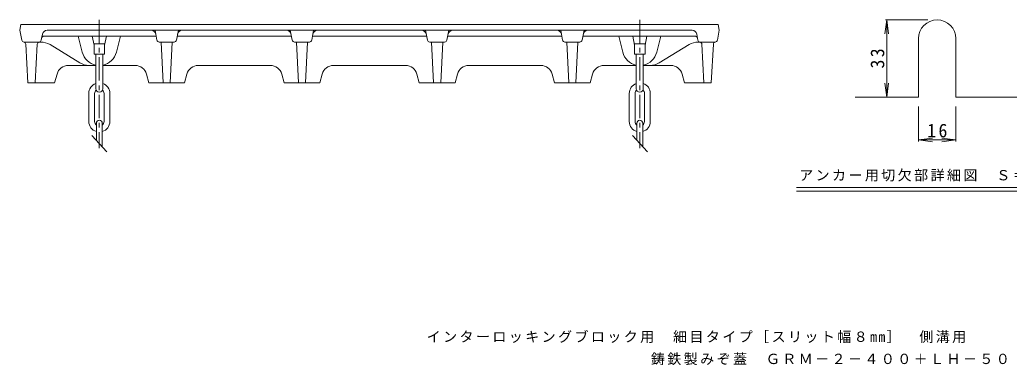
# Model space of a CAD drawing. Units: millimetres, scale not verified, with parts at other scales. Extents: x -732 to 739, y -549 to 491.
# Drawn here: x -683 to 163, y -549 to -254 of the extents above; entities that cross this region are included whole.
import ezdxf

# ---------------------------------------------------------------- set-up
doc = ezdxf.new("R2010")
doc.units = ezdxf.units.MM
doc.header["$LTSCALE"] = 4
doc.linetypes.add('CHAIN1', pattern=[8, 5, -1, 1, -1])
for name, color, linetype, lineweight in [('0-0_0', 3, 'Continuous', 9), ('0-4', 7, 'Continuous', 9), ('1-3', 4, 'Continuous', 9), ('1-F', 7, 'Continuous', 9)]:
    doc.layers.add(name, color=color, linetype=linetype, lineweight=lineweight)
doc.layers.add('F-5', color=7, linetype='Continuous')
doc.styles.add('ＭＳ ゴシック', font='')
doc.styles.get('ＭＳ ゴシック').set_extended_font_data('MS Gothic')

msp = doc.modelspace()

# ---------------------------------------------------------------- linework, layer by layer
at = {"layer": '0-0_0'}
for p, q in [((-682.874, -263.282), (-681.874, -258.282)), ((-681.874, -258.282), (-85.874, -258.282)), ((-84.874, -263.282), (-85.874, -258.282)), ((-681.196, -271.674), (-682.874, -263.282)), ((-663.517, -266.497), (-664.553, -271.674)), ((-662.234, -268.282), (-566.274, -268.282)), ((-108.153, -263.282), (-659.595, -263.282)), ((-632.874, -268.282), (-629.416, -281.958)), ((-620.874, -268.282), (-619.374, -276.068)), ((-608.874, -268.282), (-610.374, -276.069)), ((-596.874, -268.282), (-600.332, -281.958)), ((-565.596, -271.674), (-567.274, -263.282)), ((-548.953, -271.674), (-547.274, -263.282)), ((-548.274, -268.282), (-450.674, -268.282)), ((-449.996, -271.674), (-451.674, -263.282)), ((-433.353, -271.674), (-431.674, -263.282)), ((-432.674, -268.282), (-335.074, -268.282)), ((-334.396, -271.674), (-336.074, -263.282)), ((-317.752, -271.674), (-316.074, -263.282)), ((-219.474, -268.282), (-317.074, -268.282)), ((-218.796, -271.674), (-220.474, -263.282)), ((-202.153, -271.674), (-200.474, -263.282)), ((-105.514, -268.282), (-201.474, -268.282)), ((-170.874, -268.282), (-167.417, -281.958)), ((-158.874, -268.282), (-157.374, -276.069)), ((-146.874, -268.282), (-148.374, -276.068)), ((-134.874, -268.282), (-138.332, -281.958)), ((-104.231, -266.497), (-103.196, -271.674)), ((-86.553, -271.674), (-84.874, -263.282)), ((-664.822, -273.282), (-679.234, -273.282)), ((-677.774, -275.138), (-675.982, -308.282)), ((-667.974, -275.138), (-669.766, -308.282)), ((-657, -275.483), (-631.475, -291.081)), ((-550.914, -273.282), (-563.635, -273.282)), ((-560.274, -308.282), (-562.024, -273.282)), ((-554.274, -308.282), (-552.524, -273.282)), ((-435.314, -273.282), (-448.034, -273.282)), ((-444.674, -308.282), (-446.424, -273.282)), ((-438.674, -308.282), (-436.924, -273.282)), ((-332.434, -273.282), (-319.714, -273.282)), ((-329.074, -308.282), (-330.824, -273.282)), ((-323.074, -308.282), (-321.324, -273.282)), ((-216.834, -273.282), (-204.114, -273.282)), ((-213.474, -308.282), (-215.224, -273.282)), ((-207.474, -308.282), (-205.724, -273.282)), ((-110.748, -275.483), (-136.273, -291.081)), ((-102.926, -273.282), (-88.514, -273.282)), ((-99.774, -275.138), (-97.982, -308.282)), ((-89.974, -275.138), (-91.766, -308.282)), ((-617.874, -283.782), (-617.874, -313.175)), ((-611.874, -283.782), (-611.874, -313.175)), ((-155.874, -283.782), (-155.874, -313.175)), ((-149.874, -283.782), (-149.874, -313.175)), ((-641.391, -293.282), (-617.874, -293.282)), ((-611.874, -293.282), (-584.257, -293.282)), ((-530.291, -293.282), (-468.657, -293.282)), ((-414.691, -293.282), (-353.057, -293.282)), ((-237.457, -293.282), (-299.091, -293.282)), ((-155.874, -293.282), (-183.491, -293.282)), ((-126.357, -293.282), (-149.874, -293.282)), ((-651.054, -300.705), (-653.074, -308.282)), ((-539.954, -300.705), (-541.974, -308.282)), ((-424.354, -300.705), (-426.374, -308.282)), ((-343.394, -300.705), (-341.374, -308.282)), ((-227.795, -300.705), (-225.774, -308.282)), ((-116.695, -300.705), (-114.674, -308.282)), ((-675.982, -308.282), (-653.074, -308.282)), ((-91.766, -308.282), (-114.674, -308.282)), ((-623.874, -317.175), (-623.874, -341.175)), ((-618.874, -317.175), (-618.874, -341.175)), ((-610.874, -317.175), (-610.874, -341.175)), ((-605.874, -317.175), (-605.874, -341.175)), ((-161.874, -317.175), (-161.874, -341.175)), ((-156.874, -317.175), (-156.874, -341.175)), ((-148.874, -317.175), (-148.874, -341.175)), ((-143.874, -317.175), (-143.874, -341.175)), ((-617.374, -342.675), (-617.374, -357.319)), ((-612.374, -342.675), (-612.374, -362.675)), ((-155.374, -342.675), (-155.374, -357.319)), ((-150.374, -342.675), (-150.374, -362.675)), ((-608.354, -366.981), (-621.165, -353.258)), ((-146.355, -366.981), (-159.165, -353.258))]:
    msp.add_line(p, q, dxfattribs=at)
at = {"layer": '0-0_0', "linetype": 'CHAIN1'}
for p, q in [((-614.874, -254.282), (-614.874, -363.997)), ((-152.874, -254.282), (-152.874, -363.997))]:
    msp.add_line(p, q, dxfattribs=at)
at = {"layer": '0-0_0'}
for points in [[(-619.374, -283.782), (-619.374, -274.782), (-610.374, -274.782), (-610.374, -283.782)], [(-148.374, -283.782), (-148.374, -274.782), (-157.374, -274.782), (-157.374, -283.782)]]:
    msp.add_lwpolyline(points, close=True, dxfattribs=at)
for points in [[(-574.595, -300.705), (-572.574, -308.282), (-541.974, -308.282)], [(-458.994, -300.705), (-456.974, -308.282), (-426.374, -308.282)], [(-308.754, -300.705), (-310.774, -308.282), (-341.374, -308.282)], [(-193.154, -300.705), (-195.174, -308.282), (-225.774, -308.282)]]:
    msp.add_lwpolyline(points, dxfattribs=at)
for centre, radius, start, end in [((-662.234, -270.282), 2, 90, 168.68979), ((-659.595, -267.282), 4, 90, 168.6902), ((-570.553, -267.282), 4, 11.30986, 90), ((-543.995, -267.282), 4, 90, 168.69014), ((-454.953, -267.282), 4, 11.30986, 90), ((-428.395, -267.282), 4, 90, 168.69014), ((-339.353, -267.282), 4, 11.30986, 90), ((-312.795, -267.282), 4, 90, 168.69014), ((-223.753, -267.282), 4, 11.30986, 90), ((-197.195, -267.282), 4, 90, 168.69014), ((-108.153, -267.282), 4, 11.3098, 90), ((-105.514, -270.282), 2, 11.31021, 90), ((-679.234, -271.282), 2, 191.31021, 270), ((-679.771, -275.246), 2, 3.09427, 74.72427), ((-665.977, -275.246), 2, 97.70595, 176.90573), ((-666.514, -271.282), 2, 277.70656, 348.68979), ((-664.822, -288.282), 15, 58.57048, 90), ((-563.635, -271.282), 2, 191.31021, 270), ((-550.914, -271.282), 2, 270, 348.68979), ((-448.034, -271.282), 2, 191.31021, 270), ((-435.314, -271.282), 2, 270, 348.68979), ((-332.434, -271.282), 2, 191.31021, 270), ((-319.714, -271.282), 2, 270, 348.68979), ((-216.834, -271.282), 2, 191.31021, 270), ((-204.114, -271.282), 2, 270, 348.68979), ((-102.926, -288.282), 15, 90, 121.42952), ((-101.235, -271.282), 2, 191.31021, 262.29344), ((-101.771, -275.246), 2, 3.09427, 82.29405), ((-87.977, -275.246), 2, 105.27573, 176.90573), ((-88.514, -271.282), 2, 270, 348.68979), ((-614.874, -278.282), 15, 194.18797, 258.46318), ((-614.874, -278.282), 15, 281.53682, 345.8123), ((-152.874, -278.282), 15, 194.1877, 258.46318), ((-152.874, -278.282), 15, 281.53682, 345.81203), ((-641.391, -303.282), 10, 90, 165.06851), ((-623.654, -278.282), 15, 238.57043, 270), ((-584.257, -303.282), 10, 14.93149, 90), ((-530.291, -303.282), 10, 90, 165.06851), ((-468.657, -303.282), 10, 14.93149, 90), ((-414.691, -303.282), 10, 90, 165.06851), ((-353.057, -303.282), 10, 14.93149, 90), ((-299.091, -303.282), 10, 90, 165.06851), ((-237.457, -303.282), 10, 14.93149, 90), ((-183.491, -303.282), 10, 90, 165.06851), ((-144.095, -278.282), 15, 270, 301.42957), ((-126.357, -303.282), 10, 14.93149, 90), ((-614.874, -317.175), 9, 109.47127, 180), ((-614.874, -317.175), 9, 0, 70.52873), ((-152.874, -317.175), 9, 109.47127, 180), ((-152.874, -317.175), 9, 0, 70.52873), ((-614.874, -317.175), 4, 134.0488, 180.00038), ((-614.874, -313.175), 3, 180, 0), ((-614.874, -317.175), 4, 359.99962, 45.9512), ((-152.874, -317.175), 4, 134.0488, 180.00038), ((-152.874, -313.175), 3, 180, 0), ((-152.874, -317.175), 4, 359.99962, 45.9512), ((-614.874, -341.175), 9, 179.99983, 253.87241), ((-614.874, -341.175), 4, 180, 231.31779), ((-614.874, -342.675), 2.5, 0, 180), ((-614.874, -341.175), 4, 308.68221, 0), ((-614.874, -341.175), 9, 286.12759, 0), ((-152.874, -341.175), 9, 180, 253.87241), ((-152.874, -341.175), 4, 180, 231.31779), ((-152.874, -342.675), 2.5, 0, 180), ((-152.874, -341.175), 9, 286.12759, 0.00017), ((-152.874, -341.175), 4, 308.68221, 0)]:
    msp.add_arc(centre, radius, start, end, dxfattribs=at)
at = {"layer": '1-3'}
for p, q in [((85.365, -320.404), (85.365, -270.404)), ((117.365, -320.404), (117.365, -270.404)), ((31.365, -320.404), (85.365, -320.404)), ((117.365, -320.404), (171.365, -320.404))]:
    msp.add_line(p, q, dxfattribs=at)
msp.add_arc((101.365, -270.404), 16, 0, 180, dxfattribs=at)
at = {"layer": '1-F'}
for p, q in [((58.304, -254.404), (56.737, -266.301)), ((93.365, -254.404), (57.104, -254.404)), ((58.304, -320.404), (58.304, -254.404)), ((58.304, -254.404), (59.87, -266.301)), ((58.304, -320.404), (56.737, -308.507)), ((58.304, -320.404), (59.87, -308.507)), ((85.365, -328.404), (85.365, -358.152)), ((117.365, -328.404), (117.365, -358.152)), ((85.365, -356.952), (97.262, -355.386)), ((85.365, -356.952), (117.365, -356.952)), ((85.365, -356.952), (97.262, -358.518)), ((117.365, -356.952), (105.468, -355.386)), ((117.365, -356.952), (105.468, -358.518)), ((-18.858, -397.567), (221.588, -397.567)), ((-18.858, -400.771), (221.588, -400.771))]:
    msp.add_line(p, q, dxfattribs=at)

# ---------------------------------------------------------------- texts
at = {"layer": '0-4', "insert": (-143.383, -549.425), "char_height": 8.798, "attachment_point": 7, "style": 'ＭＳ ゴシック'}
msp.add_mtext('\\T1.17;鋳鉄製みぞ蓋\u3000ＧＲＭ－２－４００＋ＬＨ－５０', dxfattribs=at)
at = {"layer": '1-F', "color": 2, "insert": (56.304, -295.904), "char_height": 11.73, "attachment_point": 7, "rotation": 90, "style": 'ＭＳ ゴシック'}
msp.add_mtext('\\T1.27;\\W0.95;33', dxfattribs=at)
at = {"layer": '1-F', "color": 2, "insert": (92.865, -354.952), "char_height": 11.73, "attachment_point": 7, "style": 'ＭＳ ゴシック'}
msp.add_mtext('\\T1.27;\\W0.95;16', dxfattribs=at)
at = {"layer": '1-F', "insert": (-16.635, -392.494), "char_height": 8.798, "attachment_point": 7, "style": 'ＭＳ ゴシック'}
msp.add_mtext('\\T1.17;アンカー用切欠部詳細図\u3000Ｓ＝１：２', dxfattribs=at)
at = {"layer": 'F-5', "insert": (-335.062, -530.51), "char_height": 8.798, "attachment_point": 7, "style": 'ＭＳ ゴシック'}
msp.add_mtext('\\T1.17;インターロッキングブロック用\u3000細目タイプ［スリット幅８mm］\u3000側溝用', dxfattribs=at)

doc.saveas('drawing.dxf')
